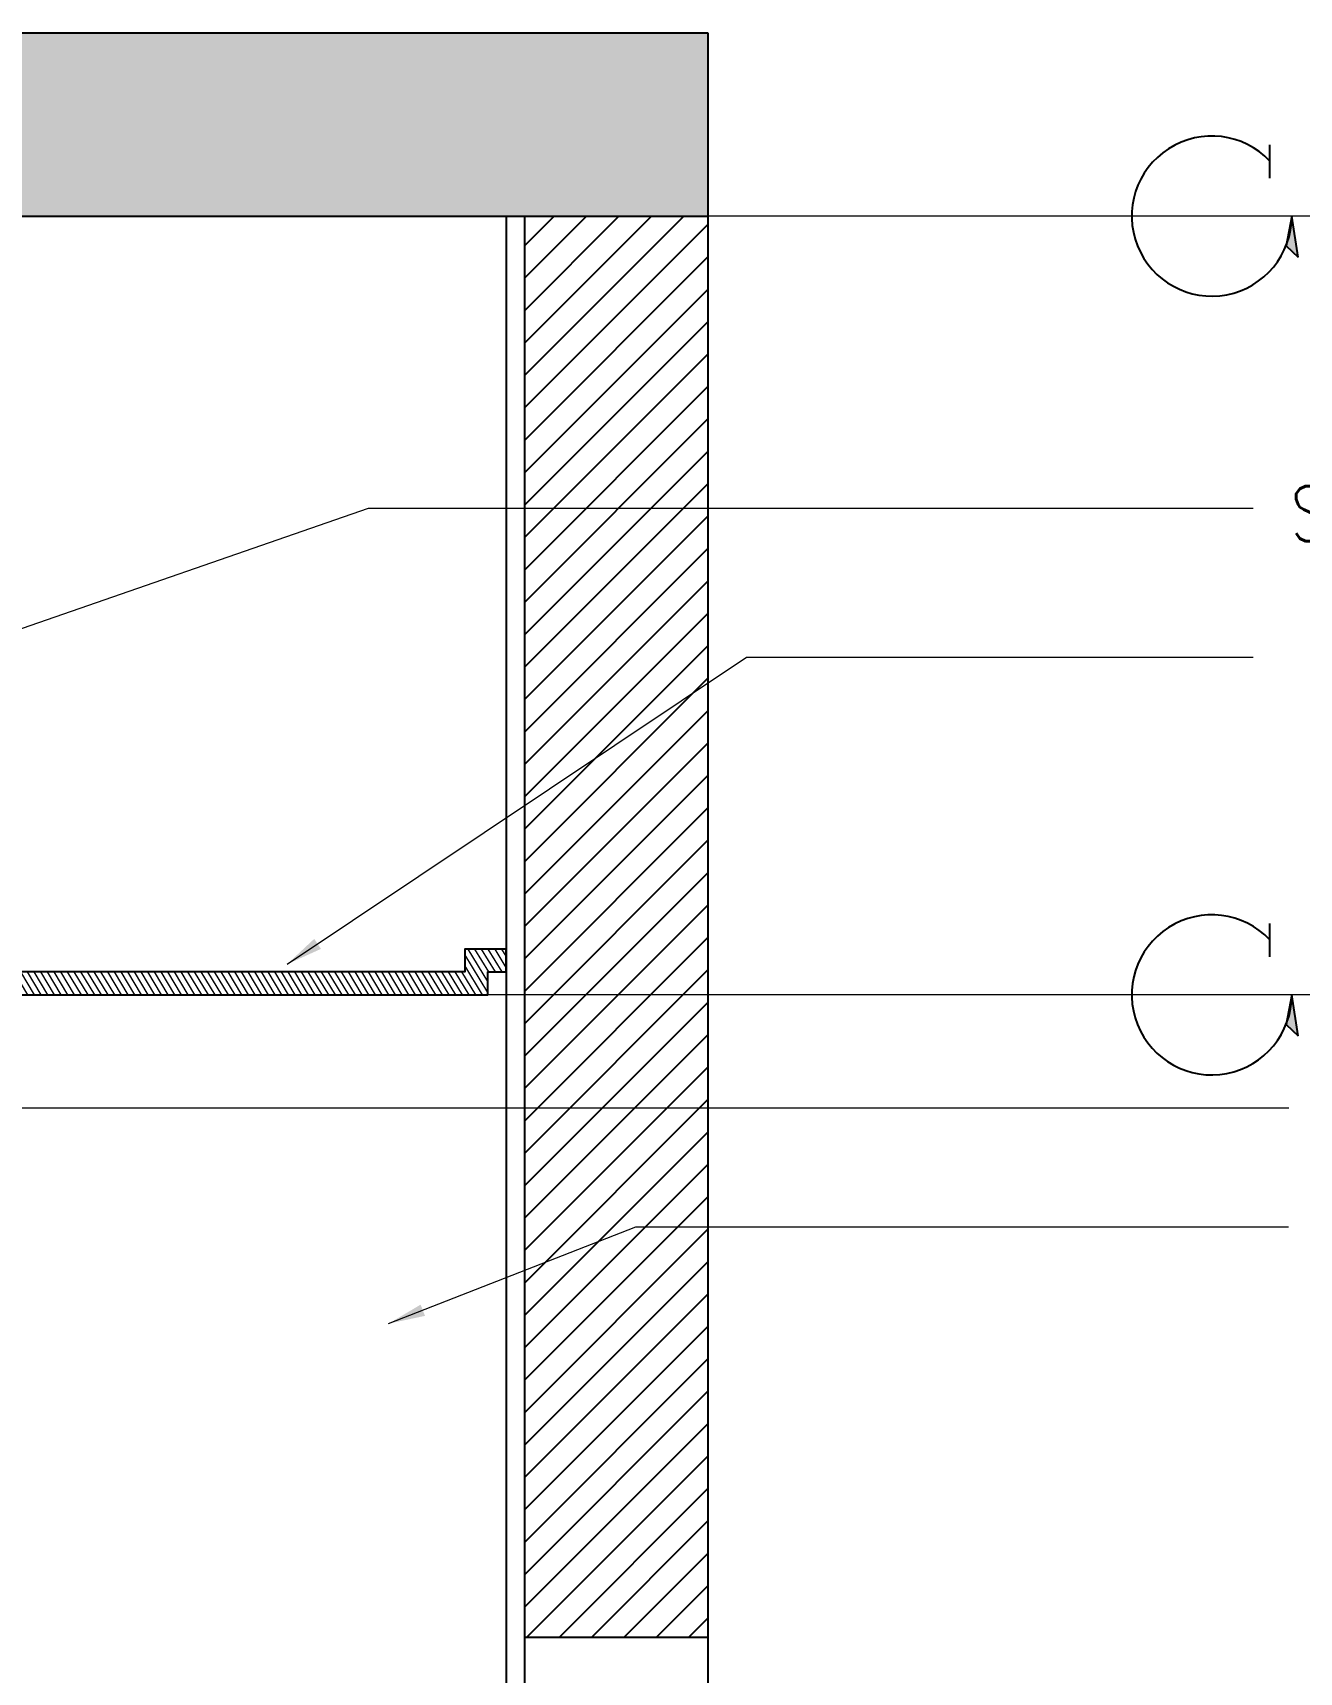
# Model space of a CAD drawing. Header units: inches. Extents: x -12478 to 399182, y -23212 to 525552.
# Drawn here: x 8561 to 9942, y -6499 to -4711 of the extents above; entities that cross this region are included whole.
import ezdxf

# ---------------------------------------------------------------- set-up
doc = ezdxf.new("R2010")
doc.units = ezdxf.units.IN
doc.header["$LTSCALE"] = 1000
doc.header["$MEASUREMENT"] = 0
doc.linetypes.add('DASHED', pattern=[0.75, 0.5, -0.25])
doc.linetypes.add('HIDDEN', pattern=[0.375, 0.25, -0.125])
for name, color, linetype in [('A-Hidden', 8, 'HIDDEN'), ('CQ Grg Gypsum', 41, 'Continuous'), ('Layer1', 1, 'Continuous'), ('Layer3', 3, 'Continuous'), ('Layer7', 8, 'Continuous')]:
    doc.layers.add(name, color=color, linetype=linetype)
doc.layers.add('CQ Gypsum Hatch', color=8, linetype='Continuous', lineweight=20)
doc.layers.add('ID-NOTES', color=3, linetype='Continuous', lineweight=0)
doc.styles.add('ID-ROMANS', font='romans.shx', dxfattribs={"width": 0.8})
doc.styles.add('ZZ-Dim All', font='romans.shx', dxfattribs={"width": 0.8})
doc.dimstyles.new('DIM 0200', dxfattribs={"dimscale": 200, "dimtxt": 1, "dimasz": 0.8, "dimexe": 0.5, "dimexo": 1, "dimgap": 0.4, "dimtad": 1, "dimdec": 0, "dimrnd": 10, "dimdsep": 46, "dimtxsty": 'ZZ-Dim All', "dimblk1": 'ARCHTICK', "dimblk2": 'ARCHTICK', "dimsah": 1, "dimcen": 1, "dimdle": 0.5, "dimclrd": 256, "dimclre": 256, "dimclrt": 256, "dimadec": 0, "dimazin": 2, "dimtfac": 1, "dimtdec": 0, "dimtix": 1, "dimtmove": 2, "dimatfit": 2, "dimfxl": 1, "dimfxlon": 1, "dimtolj": 1, "dimtzin": 0, "dimlwd": -1, "dimlwe": -1, "dimarcsym": 0})

# ---------------------------------------------------------------- blocks, each defined once
blk = doc.blocks.new('arrow01')
at = {"layer": 'Layer1'}
blk.add_hatch(color=256, dxfattribs=at).paths.add_polyline_path([(7, -44.7), (0, 0), (-6.2, -32.4)])
at = {"layer": 'Layer1', "elevation": 375.8}
blk.add_lwpolyline([(7, -44.7), (0, 0), (-6.2, -32.4)], close=True, dxfattribs=at)
at = {"layer": 'Layer7'}
blk.add_line((-24, 41.5), (-24, 77.7), dxfattribs=at)
blk.add_arc((-87.3, 0), 87.3, 43.49, 0, dxfattribs=at)
blk = doc.blocks.new('_ARCHTICK')
at = {"color": 0, "linetype": 'ByBlock', "const_width": 0.15}
blk.add_lwpolyline([(-0.5, -0.5), (0.5, 0.5)], dxfattribs=at)

msp = doc.modelspace()

# ---------------------------------------------------------------- hatches: boundary and pattern name
at = {"layer": 'CQ Gypsum Hatch'}
h = msp.add_hatch(dxfattribs=at)
h.set_pattern_fill('ANSI31', color=256, scale=50, angle=76.0286, style=0)
h.set_pattern_definition([(121.0285767, (-313674.559, -475838.605), (-5.35568947, -3.22165956), [])])
edge = h.paths.add_edge_path()
edge.add_line((4576.9, -5710.1), (4576.9, -5735.1))
edge.add_line((4576.9, -5735.1), (4596.9, -5735.1))
edge.add_line((4596.9, -5735.1), (4596.9, -5760.1))
edge.add_line((4596.9, -5760.1), (9056.9, -5760.1))
edge.add_line((9056.9, -5760.1), (9056.9, -5735.1))
edge.add_line((9056.9, -5735.1), (9076.9, -5735.1))
edge.add_line((9076.9, -5735.1), (9076.9, -5710.1))
edge.add_line((9076.9, -5710.1), (9031.9, -5710.1))
edge.add_line((9031.9, -5710.1), (9031.9, -5735.1))
edge.add_line((9031.9, -5735.1), (4621.9, -5735.1))
edge.add_line((4621.9, -5735.1), (4621.9, -5710.1))
edge.add_line((4621.9, -5710.1), (4576.9, -5710.1))
at = {"layer": 'Layer7'}
h = msp.add_hatch(dxfattribs=at)
h.set_pattern_fill('AR-CONC', color=256, scale=10, style=0)
h.set_pattern_definition([(50, (-37745.39, 1366.62), (71.72602, -6.27521), [7.5, -82.5]), (355, (-37745.39, 1366.62), (-13.87513, 75.21921), [6, -66]), (100.4514, (-37739.413, 1366.096), (57.85094, 68.94395), [6.37402, -70.11421]), (46.1842, (-37745.39, 1386.62), (106.7241, -16.5519), [11.25, -123.75]), (96.6356, (-37736.5, 1385.24), (93.46627, 97.41179), [9.56103, -105.1713]), (351.1842, (-37745.39, 1386.62), (93.4662, 97.41186), [9, -99]), (21, (-37735.39, 1381.62), (59.690705, -40.26189), [7.5, -82.5]), (326, (-37735.39, 1381.62), (24.33153, 72.515), [6, -66]), (71.4514, (-37730.416, 1378.26), (84.02226, 32.25305), [6.37402, -70.11421]), (37.5, (-37745.39, 1366.619), (1.215986, 33.289385), [0, -65.2, 0, -67, 0, -66.25]), (7.5, (-37745.39, 1366.62), (26.306954, 39.44117), [0, -38.2, 0, -63.7, 0, -25.25]), (327.5, (-37767.69, 1366.619), (53.382244, -2.255487), [0, -25, 0, -78, 0, -103.5]), (317.5, (-37777.69, 1366.62), (58.318617, 10.0105), [0, -32.5, 0, -51.8, 0, -73.5])])
h.paths.add_polyline_path([(4356.8, -4710.6), (4356.8, -4910.6), (9297, -4910.6), (9297, -4710.6)])
h = msp.add_hatch(dxfattribs=at)
h.set_pattern_fill('ANSI31', color=256, scale=200, style=0)
h.set_pattern_definition([(45, (-42555.437, 1316.619), (-17.67767, 17.67767), [])])
h.paths.add_polyline_path([(9096.9, -6460.6), (9297, -6460.6), (9297, -4910.6), (9096.9, -4910.6)])

# ---------------------------------------------------------------- linework, layer by layer
at = {"layer": 'A-Hidden', "linetype": 'DASHED', "lineweight": 0, "ltscale": 10}
for p, q in [((11429, -4910.6, 0), (4249.5, -4910.6, 0)), ((11429, -5760.1, 0), (4241.5, -5760.1, 0))]:
    msp.add_line(p, q, dxfattribs=at)
at = {"layer": 'CQ Grg Gypsum', "elevation": 0}
msp.add_lwpolyline([(4576.9, -5710.1), (4576.9, -5735.1), (4596.9, -5735.1), (4596.9, -5760.1), (9056.9, -5760.1), (9056.9, -5735.1), (9076.9, -5735.1), (9076.9, -5710.1), (9031.9, -5710.1), (9031.9, -5735.1), (4621.9, -5735.1), (4621.9, -5710.1), (4576.9, -5710.1)], dxfattribs=at)
at = {"layer": 'Layer3'}
for p, q in [((4356.8, -4710.6, 0), (9297, -4710.6, 0)), ((9297, -4710.6, 0), (9297, -9360.6, 0)), ((4356.8, -4910.6, 0), (9297, -4910.6, 0)), ((9076.9, -4910.6, 0), (9076.9, -9160.6, 0)), ((9096.9, -4910.6, 0), (9096.9, -9160.6, 0)), ((9096.9, -6460.6, 0), (9297, -6460.6, 0))]:
    msp.add_line(p, q, dxfattribs=at)

# ---------------------------------------------------------------- block references
for p in [(9934.1, -4910.6, -375.8), (9934.1, -5760.1, -375.8)]:
    msp.add_blockref('arrow01', p, dxfattribs=at)

# ---------------------------------------------------------------- texts
at = {"layer": 'ID-NOTES', "insert": (9932.7, -5205.1, 0), "char_height": 60, "width": 771.843, "attachment_point": 1, "style": 'ID-ROMANS'}
msp.add_mtext('SPOT LIGHT', dxfattribs=at)

# ---------------------------------------------------------------- leaders
at = {"layer": 'ID-NOTES'}
for points in [[(7702.8, -5653.1, -375.8), (8926.9, -5229.3, -375.8), (9892, -5229.3, -375.8)], [(8838, -5726.7, -375.8), (9339.1, -5391.8, -375.8), (9892, -5391.8, -375.8)], [(5277.2, -6943.4, 0), (6951.7, -5883.3, 0), (9930.8, -5883.3, 0)], [(8948.8, -6118.7, 0), (9218.5, -6013.2, 0), (9930.4, -6013.2, 0)]]:
    msp.add_leader(points, dimstyle='DIM 0200', override={"dimasz": 0.2, "dimtad": 0, "dimclrd": 8}, dxfattribs=at)

doc.saveas('drawing.dxf')
